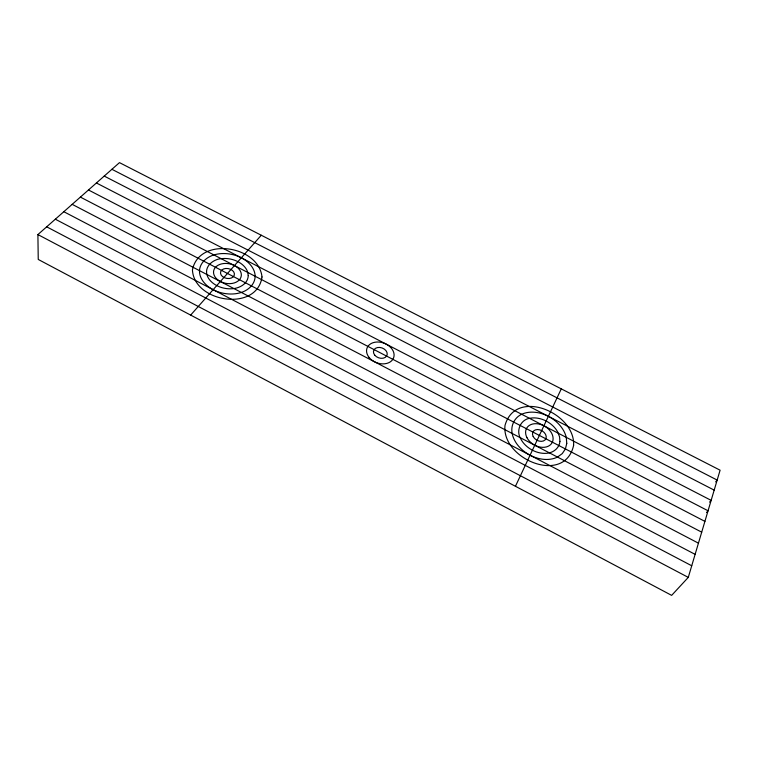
<?xml version="1.0" encoding="UTF-8"?>
<svg xmlns="http://www.w3.org/2000/svg" width="758" height="758" viewBox="0 0 758 758"><rect width="100%" height="100%" fill="white"/><g stroke="black" fill="none" stroke-linecap="round" stroke-linejoin="round"><path stroke-width="1.14" d="M688.283 577.388L720.1 470.197L119.48 162.629L37.9 234.573L38.241 259.444L671.645 595.371L688.283 577.388L37.9 234.573M515.44 486.285L561.28 388.873M715.637 481.88L717.172 480.079L111.909 169.299M709.602 502.147L711.146 500.365L96.408 182.972M706.513 512.56L708.057 510.778L88.468 189.974M190.656 315.091L261.283 235.245M104.225 176.083L714.188 490.132M80.386 197.099L704.912 521.381M72.181 204.347L701.709 532.173M63.824 211.709L698.44 543.164M55.334 219.204L695.124 554.363M46.693 226.822L691.732 565.771M262.003 276.973C257 312.268 194.086 302.546 192.437 269.924C199.089 236.126 258.762 245.516 262.003 276.973M255.133 276.272C255.048 284.222 248.472 290.115 241.357 292.446A28.084 19.879 11 0 1 213.169 289.708A28.084 19.879 11 0 1 199.487 270.644C199.97 262.713 206.735 257.104 213.898 254.925A28.084 19.879 11 0 1 255.133 276.272M248.254 275.58C248.046 283.539 239.907 288.087 232.772 288.694A21.063 14.904 11 0 1 207.124 275.334C204.035 266.011 213.832 258.781 222.284 258.573A21.063 14.904 11 0 1 247.525 271.639L248.254 275.58M573.607 445.382C564.738 485.49 501.246 459.054 505.008 425.428C515.601 387.433 575.511 412.902 573.607 445.382M566.766 443.392L565.411 448.944L562.246 453.616L557.481 457.065A29.278 21.461 30.1 0 1 530.098 455.236A29.278 21.461 30.1 0 1 512.152 433.462C510.579 425.74 514.436 417.582 521.675 414.275A29.278 21.461 30.1 0 1 566.264 437.357L566.766 443.392M559.925 441.402C559.432 447.533 554.24 452.081 548.385 453.076A21.954 16.098 30.1 0 1 520.613 438.617C515.705 430.421 520.831 419.051 530.553 418.151A21.954 16.098 30.1 0 1 557.85 432.278L559.565 436.873L559.925 441.402M526.99 437.726A14.639 10.726 30.1 0 0 550.763 444.482A14.639 10.726 30.1 0 0 540.302 424.347A14.639 10.726 30.1 0 0 526.99 437.726M217.603 279.711A14.042 9.939 11 0 0 240.873 277.419A14.042 9.939 11 0 0 223.818 263.519A14.042 9.939 11 0 0 217.603 279.711M533.168 436.523A7.315 5.363 30 0 0 545.059 439.943A7.315 5.363 30 0 0 539.867 429.871A7.315 5.363 30 0 0 533.168 436.523M222.53 276.556A7.021 4.965 11 0 0 234.175 275.448A7.021 4.965 11 0 0 225.685 268.474A7.021 4.965 11 0 0 222.53 276.556M374.698 355.095A7.078 5.221 19.8 0 0 386.589 356.089A7.078 5.221 19.8 0 0 379.739 347.439A7.078 5.221 19.8 0 0 374.698 355.095M369.07 357.425A14.156 10.451 19.8 0 0 392.843 359.339A14.156 10.451 19.8 0 0 379.047 342.057A14.156 10.451 19.8 0 0 369.07 357.425"/></g></svg>
